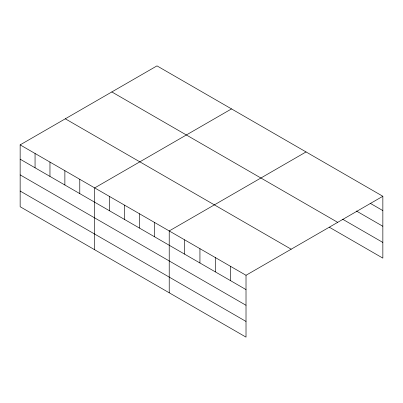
<?xml version="1.0" encoding="UTF-8"?>
<svg xmlns="http://www.w3.org/2000/svg" width="403" height="403" viewBox="0 0 403 403"><rect width="100%" height="100%" fill="white"/><g stroke="black" fill="none" stroke-linecap="round" stroke-linejoin="round"><path stroke-width="0.6" d="M246.016 305.278L246.016 275.279L20.15 144.873L20.15 206.724L246.016 337.125L246.016 305.278L20.15 174.877M329.357 227.242L382.85 258.127L382.85 196.276L156.984 65.875L20.15 144.873M231.518 108.906L94.685 187.909L94.685 249.754M306.053 151.941L169.22 230.939L169.22 292.79M246.016 275.279L382.85 196.276M370.14 203.253L382.85 210.593M356.368 210.991L382.85 226.279M342.6 219.202L382.85 242.44M111.827 91.944L337.694 222.345M65.306 118.804L291.173 249.205M20.15 159.19L246.016 289.596M20.15 191.037L246.016 321.438M230.657 266.408L230.657 280.725M215.298 257.542L215.298 271.859M199.938 248.676L199.938 262.993M184.579 239.81L184.579 254.122M154.314 222.335L154.314 236.652M139.408 213.726L139.408 228.043M124.502 205.122L124.502 219.439M109.591 196.513L109.591 210.829M79.779 179.3L79.779 193.616M64.873 170.696L64.873 185.012M49.962 162.087L49.962 176.403M35.056 153.483L35.056 167.799"/></g></svg>
